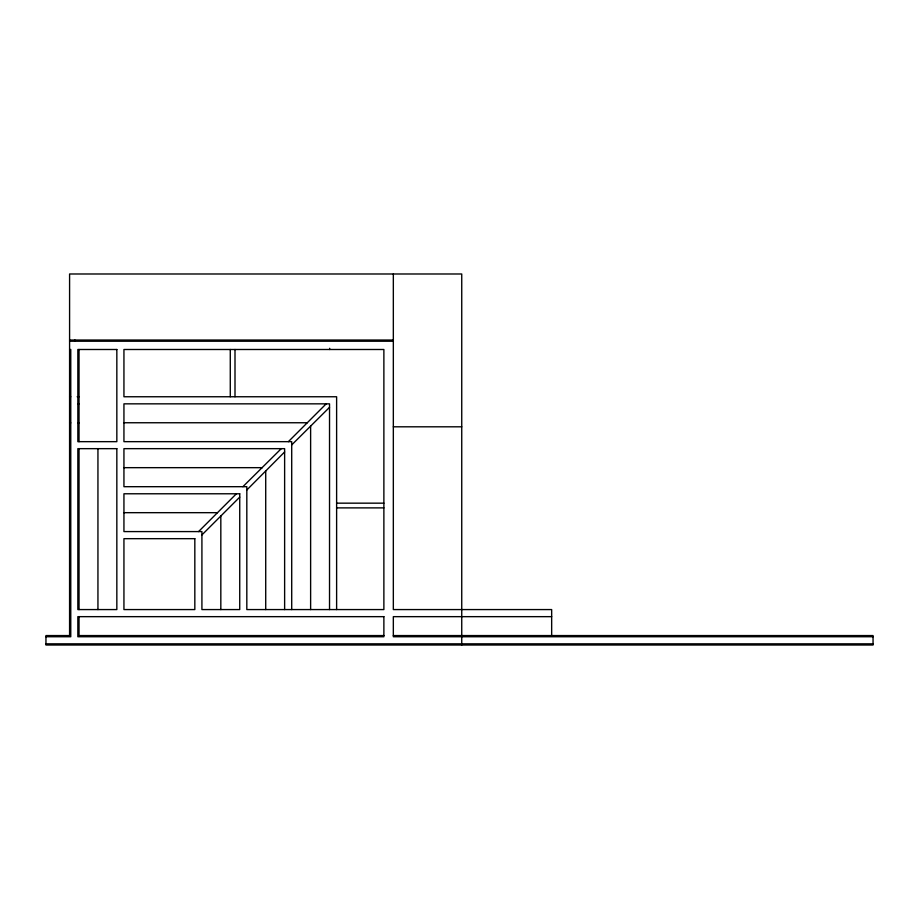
<?xml version="1.0" encoding="UTF-8"?>
<svg xmlns="http://www.w3.org/2000/svg" width="919" height="919" viewBox="0 0 919 919"><rect width="100%" height="100%" fill="white"/><g stroke="black" fill="none" stroke-linecap="round" stroke-linejoin="round"><path stroke-width="1.38" d="M393.332 635.569L873.05 635.569L873.05 645.012L45.95 645.012L45.95 635.569L69.58 635.569L69.591 273.988L461.74 273.988L461.74 645.012M281.271 448.656L242.892 486.691M246.82 489.999L284.626 451.964M288.371 441.66L326.188 403.843M198.573 531.584L236.39 493.779M201.916 534.927L239.733 497.122M291.714 444.922L329.53 407.324M69.58 340.041L393.332 340.041M69.58 341.225L393.332 341.225M69.58 349.496L70.763 349.496L70.763 636.741L45.95 636.741M69.58 396.755L70.763 396.755M77.162 396.755L79.034 396.755M77.851 403.843L79.034 403.843M123.939 422.751L307.279 422.751M69.58 422.878L70.763 422.878M77.851 422.878L79.034 422.878M393.332 426.807L461.74 426.807M123.939 467.668L262.386 467.668M336.618 503.164L383.878 503.164M336.618 507.885L383.878 507.885M123.939 512.676L217.481 512.676M551.664 616.66L393.332 616.66L393.332 636.741L873.05 636.741M383.878 635.569L79.034 635.569L79.034 616.66M45.95 643.84L873.05 643.84M551.664 635.569L551.664 609.573L393.332 609.573L393.332 273.988M336.618 609.573L336.618 396.755L123.939 396.755L123.939 349.496L383.878 349.496L383.878 609.573L246.82 609.573L246.82 486.691L123.939 486.691L123.939 448.656L284.626 448.656L284.626 609.573M329.668 348.312L329.668 349.496M329.53 609.573L329.53 403.843L123.939 403.843L123.939 441.66L291.714 441.66L291.714 609.573M310.622 426.117L310.622 609.573M265.717 470.987L265.717 609.573M235 349.496L235 396.755M230.278 349.496L230.278 396.755M220.824 516.018L220.824 609.573M97.942 448.656L97.942 609.573M79.034 349.496L79.034 441.66M79.034 448.656L79.034 609.573M74.921 340.041L74.921 341.225M116.839 349.496L77.851 349.496L77.851 441.66L116.839 441.66L116.839 349.496M116.839 448.656L77.851 448.656L77.851 609.573L116.839 609.573L116.839 448.656M239.733 493.779L123.939 493.779L123.939 531.584L201.916 531.584L201.916 609.573L239.733 609.573L239.733 493.779M194.828 538.672L123.939 538.672L123.939 609.573L194.828 609.573L194.828 538.672M383.878 616.66L77.851 616.66L77.851 636.741L383.878 636.741L383.878 616.66"/></g></svg>
